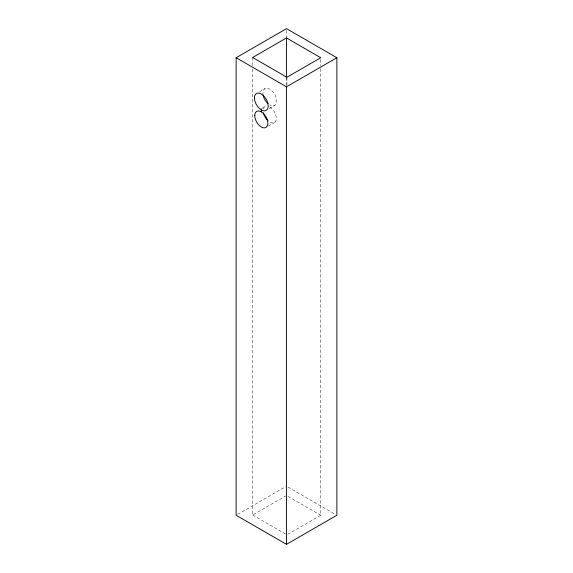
<?xml version="1.0" encoding="UTF-8"?>
<svg xmlns="http://www.w3.org/2000/svg" width="573" height="573" viewBox="0 0 573 573"><rect width="100%" height="100%" fill="white"/><g stroke="black" fill="none" stroke-linecap="round" stroke-linejoin="round"><path stroke-width="0.43" stroke-dasharray="2.87 2.15" d="M259.533 91.752L264.919 88.643M261.295 108.727L265.141 106.506M269.26 108.598L274.646 105.489M268.264 126.124L274.424 122.572M237.688 514.375L285.726 486.642M252.65 69.104L252.65 515.034L285.734 495.939M287.682 534.373L320.758 515.27L320.758 66.661M288.047 487.093L335.312 514.375M288.026 496.368L320.758 515.27M252.65 515.034L286.915 534.817M320.758 59.513L320.758 65.773M286.915 77.269L286.915 85.313M286.5 30.441L286.5 37.589M286.5 77.799L286.5 85.313M252.65 57.486L252.65 65.53M263.143 95.29A9.727 5.615 60 0 1 268.587 88.557A9.727 5.615 60 0 1 276.637 100.332A9.727 5.615 60 0 1 269.783 105.009M269.783 106.965A9.275 5.358 60 0 1 276.315 118.969A9.275 5.358 60 0 1 268.644 121.34M263.444 108.92A9.275 5.358 60 0 1 266.502 106.084"/><path stroke-width="0.86" d="M236.133 57.73L286.5 28.65L336.867 57.73L336.867 515.27L286.5 544.35L236.133 515.27L236.133 57.73L286.5 86.802L336.867 57.73M286.5 37.947L252.65 57.486L286.915 77.269L320.758 57.73L286.5 37.947L286.5 77.269M286.5 86.802L286.5 544.35M261.317 109.894L261.317 111.85M267.999 103.713A9.727 5.615 60 0 1 263.143 95.29M268.085 120.874A9.275 5.358 60 0 1 263.444 112.838M254.441 97.983A9.727 5.615 60 0 0 264.755 110.818A9.727 5.615 60 0 0 264.755 97.059A9.727 5.615 60 0 0 254.441 97.983M254.756 115.639A9.275 5.358 60 0 0 264.597 127.879A9.275 5.358 60 0 0 264.597 114.758A9.275 5.358 60 0 0 254.756 115.639"/></g></svg>
